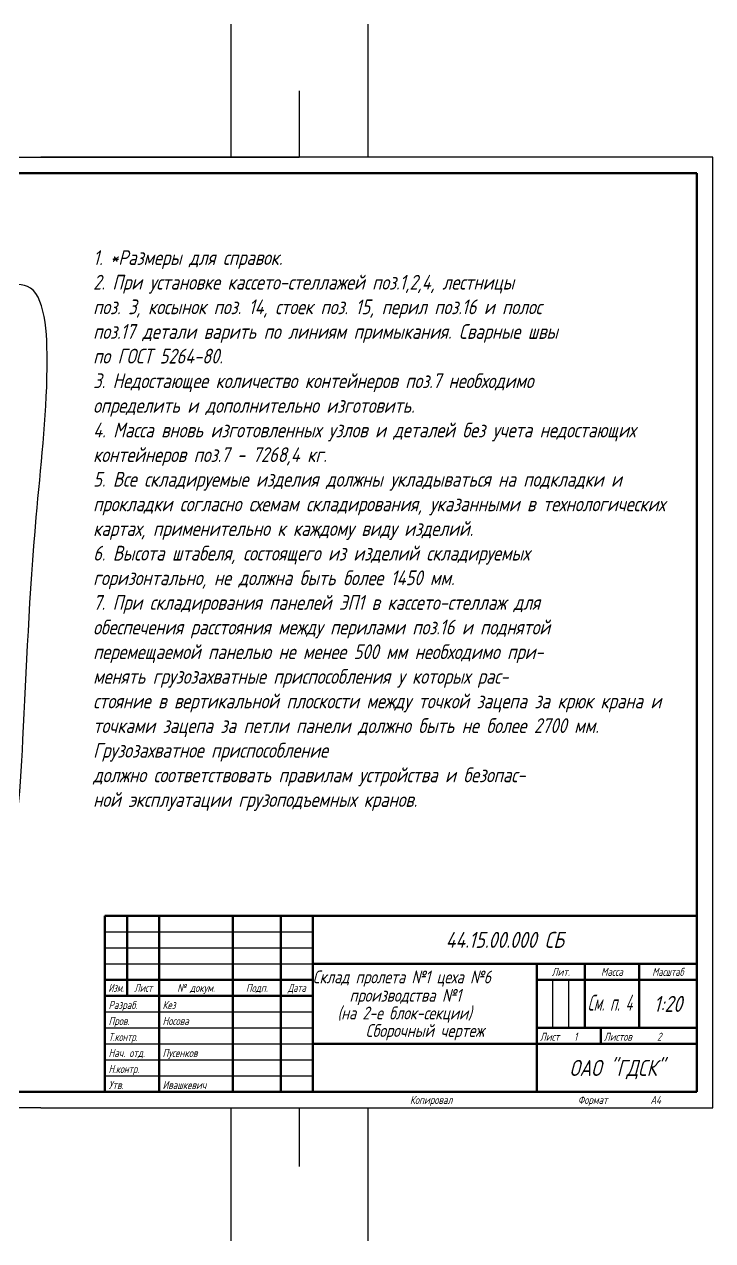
# Model space of a CAD drawing. Header units: millimetres. Extents: x -80926 to 207199, y -554506 to -32322.
# Drawn here: x 82626 to 110599, y -341527 to -292140 of the extents above; entities that cross this region are included whole.
import ezdxf
from ezdxf.enums import TextEntityAlignment as Align

# ---------------------------------------------------------------- set-up
doc = ezdxf.new("R2010")
doc.units = ezdxf.units.MM
doc.layers.add('KORP', color=200, linetype='Continuous', lineweight=40)
doc.styles.add('GOST 2.304', font='CS_Gost2304.shx', dxfattribs={"oblique": 15})

msp = doc.modelspace()

# ---------------------------------------------------------------- linework, layer by layer
at = {"ltscale": 100}
for p, q in [((91016.6582, -292140.2951), (91016.6582, -297528.7465)), ((96581.9654, -292140.2951), (96581.9654, -297528.7465)), ((93799.3118, -294834.5208), (93799.3118, -297528.7465)), ((91016.6582, -336138.7465), (91016.6582, -341527.1978)), ((93799.3118, -336138.7465), (93799.3118, -338511.2006)), ((96581.9654, -336138.7465), (96581.9654, -341527.1978))]:
    msp.add_line(p, q, dxfattribs=at)
for p, q in [((39199.3118, -297528.7465), (93799.3118, -297528.7465)), ((83299.3118, -336138.7465), (-15400.6882, -336138.7465))]:
    msp.add_line(p, q)
at = {"color": 1, "linetype": 'Continuous', "lineweight": 25, "ltscale": 100}
for p, q in [((110599.3118, -297528.7465), (83299.3118, -297528.7465)), ((110599.3118, -336138.7465), (110599.3118, -297528.7465)), ((83299.3118, -336138.7465), (110599.3118, -336138.7465))]:
    msp.add_line(p, q, dxfattribs=at)
at = {"color": 7, "linetype": 'Continuous', "lineweight": 60}
for p, q in [((94999.3118, -298178.7465), (-14360.6882, -298178.7465)), ((85899.3117, -335488.7464), (85899.3117, -328338.7464)), ((85899.3118, -328338.7465), (109949.3118, -328338.7465)), ((86809.3118, -331588.7465), (86809.3118, -328338.7465)), ((88109.3118, -335488.7465), (88109.3118, -328338.7465)), ((91099.3118, -335488.7465), (91099.3118, -328338.7465)), ((93049.3118, -335488.7465), (93049.3118, -328338.7465)), ((94349.3118, -335488.7465), (94349.3118, -328338.7465)), ((109949.3117, -335488.7464), (109949.3117, -328338.7464)), ((94349.3118, -330288.7465), (109949.3118, -330288.7465)), ((103449.3118, -335488.7465), (103449.3118, -330288.7465)), ((105399.3118, -332888.7465), (105399.3118, -330288.7465)), ((107609.3118, -332888.7465), (107609.3118, -330288.7465)), ((85899.3118, -330938.7465), (94349.3118, -330938.7465)), ((103449.3118, -330938.7465), (109949.3118, -330938.7465)), ((85899.3118, -331588.7465), (94349.3118, -331588.7465)), ((103449.3118, -332888.7465), (109949.3118, -332888.7465)), ((106049.3118, -333538.7465), (106049.3118, -332888.7465)), ((94349.3118, -333538.7465), (109949.3118, -333538.7465)), ((-14360.6882, -335488.7465), (109949.3118, -335488.7465))]:
    msp.add_line(p, q, dxfattribs=at)
at = {"color": 7, "linetype": 'Continuous', "lineweight": 60, "ltscale": 100}
for p, q in [((109949.3118, -298178.7465), (85899.3118, -298178.7465)), ((109949.3118, -335488.7465), (109949.3118, -298178.7465)), ((85899.3118, -335488.7465), (109949.3118, -335488.7465))]:
    msp.add_line(p, q, dxfattribs=at)
at = {"color": 1, "linetype": 'Continuous', "lineweight": 25}
for p, q in [((85899.3118, -328988.7465), (94349.3118, -328988.7465)), ((85899.3118, -329638.7465), (94349.3118, -329638.7465)), ((85899.3118, -330288.7465), (94349.3118, -330288.7465)), ((104099.3118, -332888.7465), (104099.3118, -330938.7465)), ((104749.3118, -332888.7465), (104749.3118, -330938.7465)), ((85899.3118, -332238.7465), (94349.3118, -332238.7465)), ((85899.3118, -332888.7465), (94349.3118, -332888.7465)), ((85899.3118, -333538.7465), (94349.3118, -333538.7465)), ((85899.3118, -334188.7465), (94349.3118, -334188.7465)), ((85899.3118, -334838.7465), (94349.3118, -334838.7465))]:
    msp.add_line(p, q, dxfattribs=at)
at = {"ltscale": 20}
msp.add_line((93799.3118, -336138.7465), (93799.3118, -337787.4593), dxfattribs=at)
msp.add_line((93799.3118, -336138.7465), (93799.3118, -337787.4593), dxfattribs=at)
msp.add_open_spline([(-6391.6721, -304103.9469), (-6539.0869, -304510.5237), (-7593.8484, -311447.1481), (-8990.4567, -314571.8286), (-8967.2601, -329031.0901), (2645.5737, -330696.4969), (16923.3895, -329264.1046), (34735.8984, -329998.1005), (50856.0059, -329836.9321), (72116.3727, -329355.3163), (82007.7686, -330752.1078), (82599.1026, -321086.1843), (82921.1958, -313174.5372), (83700.5195, -306761.4353), (83438.3072, -302457.8576), (81910.1969, -302749.5348), (80198.5862, -302557.446), (79191.758, -302246.4466)], degree=3, knots=[801.6625174448, 801.6625174448, 801.6625174448, 801.6625174448, 2111.8071712127, 11138.3698301209, 23394.6988272199, 31668.3245429155, 50102.1857783468, 67549.1935370648, 85138.7487895182, 97029.3574073722, 117856.6013994624, 126232.1472898463, 136100.3298398128, 142525.9250569345, 147083.6997114652, 148988.7913002833, 149566.3012723248, 149566.3012723248, 149566.3012723248, 149566.3012723248])

# ---------------------------------------------------------------- texts
at = {"color": 1, "linetype": 'Continuous', "lineweight": 25, "style": 'GOST 2.304', "oblique": 15}
for s, height, p in [('44.15.00.000 СБ', 650, (102149.3118, -329313.7465)), ('Лит.', 325, (104424.3118, -330613.7465)), ('Масса', 325, (106504.3118, -330613.7465)), ('№ докум.', 325, (89604.3118, -331263.7465)), ('Подп.', 325, (92074.3118, -331263.7465)), ('1:20', 650, (108779.3117, -331913.7465)), ('ОАО "ГДСК"', 650, (106699.3118, -334513.7465))]:
    msp.add_text(s, height=height, dxfattribs=at).set_placement(p, align=Align.MIDDLE_CENTER)
for s, height, width, p in [('Склад пролета №1 цеха №6', 520, 0.974466, (94349.3118, -331078.9647)), ('(на 2-е блок-секции)', 520, 0.974466, (95351.3955, -332542.1597)), ('Т.контр.', 325, 0.9, (86049.7633, -333419.0186)), ('Н.контр.', 325, 0.95, (86049.7633, -334719.0186))]:
    msp.add_text(s, height=height, dxfattribs=dict(at, width=width)).set_placement(p)
for s, height, width, p in [('Масштаб', 325, 0.91954, (108779.3117, -330613.7465)), ('Изм.', 325, 0.75, (86354.3117, -331263.7465)), ('Лист', 325, 0.9, (87459.3118, -331263.7465)), ('Дата', 325, 0.8, (93699.3118, -331263.7465)), ('См. п. 4', 650, 0.7, (106420.7059, -331864.0915))]:
    msp.add_text(s, height=height, dxfattribs=dict(at, width=width)).set_placement(p, align=Align.MIDDLE_CENTER)
for s, height, p in [('производства №1', 520, (95839.4427, -331824.11)), ('Разраб.', 325, (86049.7633, -332119.0186)), ('Кез', 325, (88244.9913, -332119.0186)), ('Пров.', 325, (86049.7633, -332769.0186)), ('Носова', 325, (88244.9913, -332769.0186)), ('Лист', 325, (103579.3118, -333408.7465)), ('1', 325, (104962.9387, -333408.7465)), ('Листов', 325, (106179.3118, -333408.7465)), ('2', 325, (108340.1227, -333408.7465)), ('Нач. отд.', 325, (86049.7633, -334069.0186)), ('Пусенков', 325, (88244.9913, -334069.0186)), ('Утв.', 325, (86049.7633, -335369.0185)), ('Ивашкевич', 325, (88244.9913, -335369.0185))]:
    msp.add_text(s, height=height, dxfattribs=at).set_placement(p)
msp.add_text('Сборочный чертеж', height=520, dxfattribs=at).set_placement((98899.3118, -333254.5759), align=Align.CENTER)
at = {"color": 1, "linetype": 'Continuous', "lineweight": 25, "ltscale": 100, "style": 'GOST 2.304', "oblique": 15}
for s, p in [('Копировал', (99159.3118, -335976.2465)), ('Формат', (105724.3118, -335976.2465))]:
    msp.add_text(s, height=325, dxfattribs=at).set_placement(p, align=Align.CENTER)
msp.add_text('A4', height=325, dxfattribs=at).set_placement((108064.3118, -335976.2465))
at = {"layer": 'KORP', "ltscale": 20, "insert": (85423.7256, -301311.0374), "char_height": 600, "width": 23565.678645, "attachment_point": 1, "style": 'GOST 2.304'}
msp.add_mtext('1. *Размеры для справок.\\P2. При установке кассето-стеллажей поз.1,2,4, лестницы \\Pпоз. 3, косынок поз. 14, стоек поз. 15, перил поз.16 и полос\\Pпоз.17 детали варить по линиям примыкания. Сварные швы \\Pпо ГОСТ 5264-80. \\P3. Недостающее количество контейнеров поз.7 необходимо \\Pопределить и дополнительно изготовить.\\P4. Масса вновь изготовленных узлов и деталей без учета недостающих контейнеров поз.7 - 7268,4 кг.\\P5. Все складируемые изделия должны укладываться на подкладки и прокладки согласно схемам складирования, указанными в технологических картах, применительно к каждому виду изделий.\\P6. Высота штабеля, состоящего из изделий складируемых\\Pгоризонтально, не должна быть более 1450 мм. \\P7. При складирования панелей ЭП1 в кассето-стеллаж для\\Pобеспечения расстояния между перилами поз.16 и поднятой \\Pперемещаемой панелью не менее 500 мм необходимо при-\\Pменять грузозахватные приспособления у которых рас-\\Pстояние в вертикальной плоскости между точкой зацепа за крюк крана и точками зацепа за петли панели должно быть не более 2700 мм. Грузозахватное приспособление \\Pдолжно соответствовать правилам устройства и безопас-\\Pной эксплуатации грузоподъемных кранов. ', dxfattribs=at)

doc.saveas('drawing.dxf')
